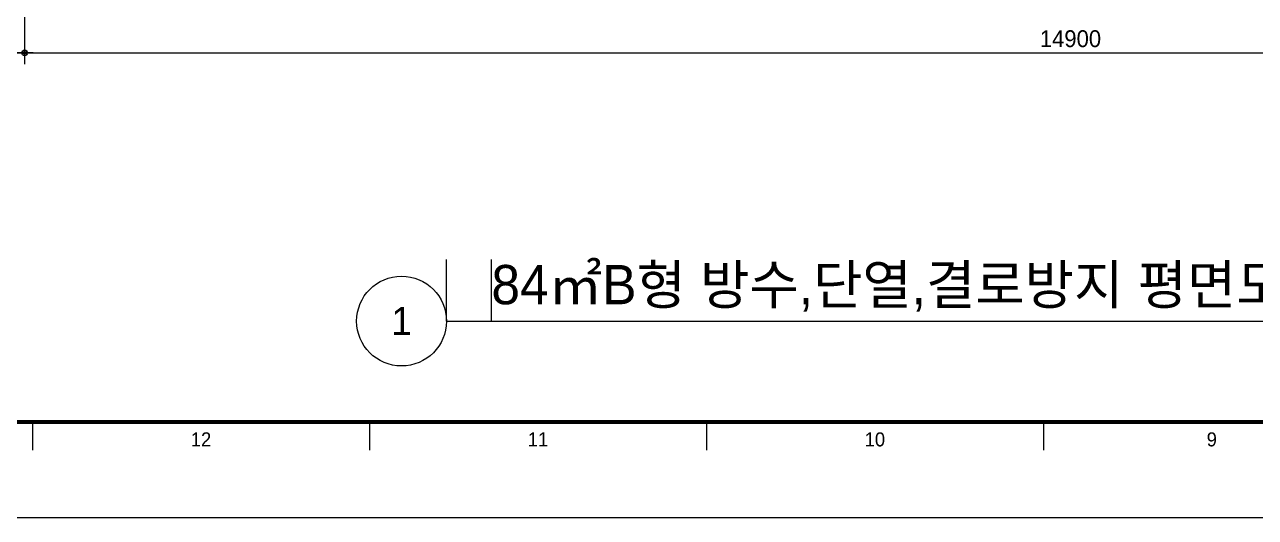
# Model space of a CAD drawing. Header units: millimetres. Extents: x -24416 to 92204, y -190080 to 23760.
# Drawn here: x 54937 to 63704, y -71280 to -67768 of the extents above; entities that cross this region are included whole.
import ezdxf
from ezdxf.enums import TextEntityAlignment as Align

# ---------------------------------------------------------------- set-up
doc = ezdxf.new("R2010")
doc.units = ezdxf.units.MM
doc.header["$LTSCALE"] = 50
doc.linetypes.add('AUDIT_D_220706163347-0', pattern=[0])
doc.layers.get('defpoints').update_dxf_attribs({"color": 139})
for name, color, linetype in [('AA-BORD-FORM', 7, 'Continuous'), ('AA-BORD-TEXT', 3, 'Continuous'), ('AA-XXXX-DIMS', 7, 'Continuous'), ('AA-XXXX-SYMB', 7, 'Continuous'), ('AA-XXXX-TEXT', 3, 'Continuous'), ('DIM', 7, 'AUDIT_D_220706163347-0')]:
    doc.layers.add(name, color=color, linetype=linetype)
doc.layers.add('Defpoint', color=135, linetype='Continuous', plot=False)
doc.styles.add('HAUD01', font='Dotum.ttf')
doc.styles.add('맑은고딕', font='malgun.ttf', dxfattribs={"width": 0.9})
doc.dimstyles.new('DIM_40', dxfattribs={"dimscale": 40, "dimtxt": 3, "dimasz": 1, "dimexe": 2, "dimexo": 2, "dimgap": 1, "dimtad": 1, "dimdec": 0, "dimzin": 0, "dimdsep": 46, "dimtxsty": '맑은고딕', "dimblk1": 'DIMDOT', "dimblk2": 'DIMDOT', "dimsah": 1, "dimcen": 0.09, "dimdle": 2, "dimclrd": 7, "dimclre": 7, "dimclrt": 3, "dimadec": 0, "dimazin": 0, "dimtfac": 1, "dimtdec": 0, "dimtix": 1, "dimtmove": 2, "dimatfit": 3, "dimldrblk": 'DIMDOT', "dimfxl": 2, "dimtolj": 1, "dimtzin": 0, "dimarcsym": 0})

# ---------------------------------------------------------------- blocks, each defined once
blk = doc.blocks.new('XR-FORM 청주월명')
at = {"layer": 'AA-BORD-FORM', "color": 2}
for p, q in [((121, 17), (121, 12)), ((181, 17), (181, 12)), ((241, 17), (241, 12)), ((301, 17), (301, 12))]:
    blk.add_line(p, q, dxfattribs=at)
at = {"layer": 'AA-BORD-FORM', "color": 1}
blk.add_lwpolyline([(0, 0), (841, 0), (841, 594), (0, 594)], close=True, dxfattribs=at)
at = {"layer": 'AA-BORD-FORM', "color": 2, "const_width": 0.682}
blk.add_lwpolyline([(21, 17), (21, 577), (821, 577), (821, 17)], close=True, dxfattribs=at)
at = {"layer": 'AA-BORD-TEXT', "color": 7, "style": 'HAUD01'}
for s, p in [('12', (151, 13.9)), ('11', (211, 13.9)), ('10', (271, 13.9)), ('9', (331, 13.9))]:
    blk.add_text(s, height=2.5, dxfattribs=at).set_placement(p, align=Align.MIDDLE_CENTER)
blk = doc.blocks.new('DIMDOT')
at = {"layer": 'AA-XXXX-DIMS'}
for p, q in [((-1.5, 0), (1.5, 0)), ((0, -1.5), (0, 1.5))]:
    blk.add_line(p, q, dxfattribs=at)
for radius in [0.5, 0.25]:
    blk.add_circle((0, 0), radius, dxfattribs=at)
blk = doc.blocks.new('*D488')
at = {"layer": 'defpoints', "color": 0, "transparency": 16777216}
for p in [(7869.9, -90129), (22769.9, -90129), (22769.9, -91729)]:
    blk.add_point(p, dxfattribs=at)
at = {"layer": 'DIM', "color": 7, "lineweight": -2, "transparency": 16777216}
for p, q in [((7869.9, -90209), (7869.9, -91809)), ((22769.9, -90209), (22769.9, -91809)), ((7909.9, -91729), (22729.9, -91729))]:
    blk.add_line(p, q, dxfattribs=at)
at = {"layer": 'DIM', "color": 7, "lineweight": -2, "transparency": 16777216, "xscale": 40, "yscale": 40, "zscale": 40, "rotation": 180}
blk.add_blockref('DIMDOT', (7869.9, -91729), dxfattribs=at)
at = {"layer": 'DIM', "color": 7, "lineweight": -2, "transparency": 16777216, "xscale": 40, "yscale": 40, "zscale": 40}
blk.add_blockref('DIMDOT', (22769.9, -91729), dxfattribs=at)
at = {"layer": 'DIM', "color": 3, "transparency": 16777216, "insert": (15319.9, -91628.9), "char_height": 120, "attachment_point": 5, "style": 'HAUD01'}
blk.add_mtext('\\A1;14900', dxfattribs=at)
blk = doc.blocks.new('DIM-1108')
at = {"layer": 'DIM'}
dim = blk.add_linear_dim(base=(22769.9, -91729), p1=(7869.9, -90129), p2=(22769.9, -90129), angle=180, dimstyle='DIM_40', override={"dimscale": 40, "dimtxsty": 'HAUD01'}, dxfattribs=at)
dim.commit()
dim.dimension.update_dxf_attribs({"geometry": '*D488', "text_midpoint": (15319.9, -91628.9)})

msp = doc.modelspace()

# ---------------------------------------------------------------- linework, layer by layer
at = {"layer": 'AA-XXXX-SYMB', "color": 3}
msp.add_line((57942.3, -69880.9), (66339.2, -69880.9), dxfattribs=at)
msp.add_circle((57622.3, -69880.9), 320, dxfattribs=at)
at = {"layer": 'Defpoint'}
for p, q in [((57942.3, -69880.9), (57942.3, -69440.9)), ((58262.3, -69880.9), (58262.3, -69440.9))]:
    msp.add_line(p, q, dxfattribs=at)
at = {"layer": 'defpoints'}
msp.add_lwpolyline([(52188.5, -51269.2), (52188.5, -67969), (72037.1, -67969), (72037.1, -51269.2)], close=True, dxfattribs=at)

# ---------------------------------------------------------------- block references
msp.add_blockref('DIM-1108', (47067.2, 23760))
at = {"xscale": 40, "yscale": 40, "zscale": 40}
msp.add_blockref('XR-FORM 청주월명', (50153.9, -71280), dxfattribs=at)

# ---------------------------------------------------------------- texts
at = {"layer": 'AA-XXXX-TEXT', "style": 'HAUD01'}
msp.add_text('84㎡B형 방수,단열,결로방지 평면도(확장형)', height=280, dxfattribs=at).set_placement((58262.3, -69760.9))
msp.add_text('1', height=200, dxfattribs=at).set_placement((57622.3, -69880.9), align=Align.MIDDLE_CENTER)

doc.saveas('drawing.dxf')
